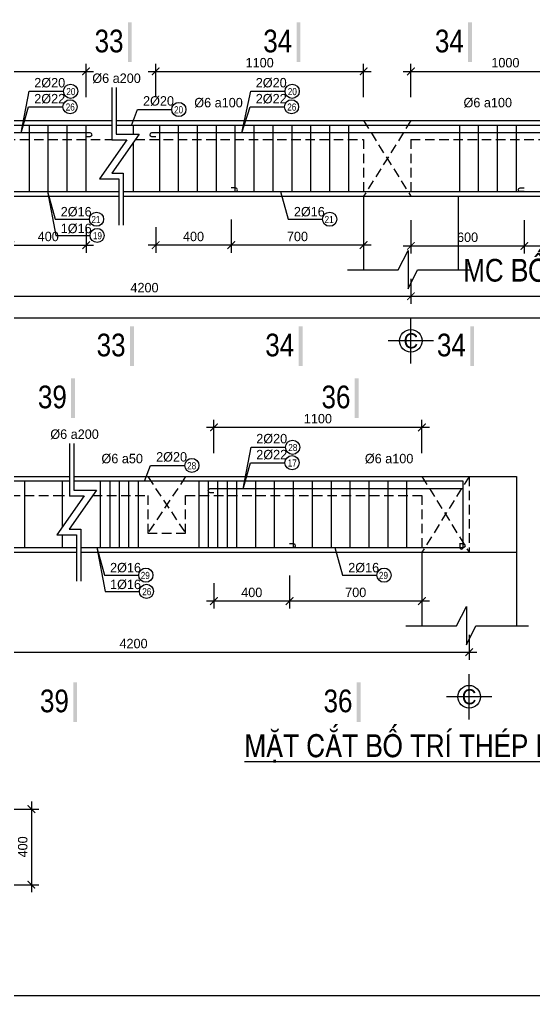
# Model space of a CAD drawing. Extents: x 394 to 4260, y -2056 to 747.
# Drawn here: x 3655 to 3791.2, y 153.2 to 411.4 of the extents above; entities that cross this region are included whole.
import ezdxf
from ezdxf.enums import TextEntityAlignment as Align

# ---------------------------------------------------------------- set-up
doc = ezdxf.new("R2010")
doc.units = 0
doc.header["$MEASUREMENT"] = 0
doc.linetypes.add('CENTER2', pattern=[1.125, 0.75, -0.125, 0.125, -0.125])
doc.linetypes.add('HIDDEN', pattern=[0.375, 0.25, -0.125])
doc.layers.get('0').update_dxf_attribs({"linetype": 'CONTINUOUS'})
doc.layers.get('DEFPOINTS').update_dxf_attribs({"linetype": 'CONTINUOUS'})
for name, color, linetype in [('cot', 8, 'CONTINUOUS'), ('DAI', 3, 'CONTINUOUS'), ('DIM', 1, 'CONTINUOUS'), ('DUT', 7, 'CENTER2'), ('MOTAAR', 1, 'CONTINUOUS'), ('TEXT', 7, 'CONTINUOUS'), ('THEP', 6, 'CONTINUOUS'), ('TU1', 9, 'CONTINUOUS'), ('TUONG', 7, 'CONTINUOUS')]:
    doc.layers.add(name, color=color, linetype=linetype)
doc.styles.add('DIM-NEW', font='VHELVCN.TTF')
doc.styles.add('style1', font='VGOUDYN.TTF')
doc.styles.add('T2', font='VTIMESN.TTF')
doc.dimstyles.new('TL20', dxfattribs={"dimtxt": 2.5, "dimasz": 2, "dimexe": 2, "dimexo": 2, "dimgap": 1, "dimtad": 1, "dimdec": 0, "dimlfac": 20, "dimzin": 0, "dimdsep": 46, "dimtxsty": 'T2', "dimblk": 'ARCHTICK', "dimcen": 2.5, "dimdle": 2, "dimclrd": 1, "dimclre": 1, "dimclrt": 2, "dimadec": 0, "dimazin": 0, "dimtfac": 1, "dimtdec": 0, "dimtix": 1, "dimtofl": 0, "dimtmove": 0, "dimatfit": 0, "dimldrblk": 'ARCHTICK', "dimfxl": 0, "dimtolj": 1, "dimtzin": 0, "dimlwd": -1, "dimlwe": -1, "dimarcsym": 0})

# ---------------------------------------------------------------- blocks, each defined once
blk = doc.blocks.new('_ARCHTICK')
at = {"color": 0, "linetype": 'ByBlock', "const_width": 0.15}
blk.add_lwpolyline([(-0.5, -0.5), (0.5, 0.5)], dxfattribs=at)
blk = doc.blocks.new('*D108')
at = {"layer": 'DEFPOINTS', "color": 0}
for p in [(3466.01, 342.09), (4217.7, 342.09), (3466.01, 332.39)]:
    blk.add_point(p, dxfattribs=at)
at = {"layer": 'TUONG', "color": 1}
for p, q in [((3466.01, 340.09), (3466.01, 330.39)), ((4217.7, 340.09), (4217.7, 330.39)), ((4219.7, 332.39), (3464.01, 332.39))]:
    blk.add_line(p, q, dxfattribs=at)
at = {"layer": 'TUONG', "color": 1, "xscale": 2, "yscale": 2, "zscale": 2, "rotation": 180}
blk.add_blockref('_ARCHTICK', (3466.01, 332.39), dxfattribs=at)
at = {"layer": 'TUONG', "color": 1, "xscale": 2, "yscale": 2, "zscale": 2}
blk.add_blockref('_ARCHTICK', (4217.7, 332.39), dxfattribs=at)
at = {"layer": 'TUONG', "color": 2, "insert": (3841.85, 334.67), "char_height": 2.5, "attachment_point": 5, "style": 'T2'}
blk.add_mtext('\\A1;20800', dxfattribs=at)
blk = doc.blocks.new('*D106')
at = {"layer": 'DEFPOINTS', "color": 0}
for p in [(3617.59, 346.56), (3758.51, 344.77), (3758.51, 338.16)]:
    blk.add_point(p, dxfattribs=at)
at = {"layer": 'TUONG', "color": 1}
for p, q in [((3617.59, 344.56), (3617.59, 336.16)), ((3758.51, 342.77), (3758.51, 336.16)), ((3615.59, 338.16), (3760.51, 338.16))]:
    blk.add_line(p, q, dxfattribs=at)
at = {"layer": 'TUONG', "color": 1, "xscale": 2, "yscale": 2, "zscale": 2, "rotation": 180}
blk.add_blockref('_ARCHTICK', (3617.59, 338.16), dxfattribs=at)
at = {"layer": 'TUONG', "color": 1, "xscale": 2, "yscale": 2, "zscale": 2}
blk.add_blockref('_ARCHTICK', (3758.51, 338.16), dxfattribs=at)
at = {"layer": 'TUONG', "color": 2, "insert": (3688.05, 340.44), "char_height": 2.5, "attachment_point": 5, "style": 'T2'}
blk.add_mtext('\\A1;4200', dxfattribs=at)
blk = doc.blocks.new('*D105')
at = {"layer": 'DEFPOINTS', "color": 0}
for p in [(3758.51, 344.77), (3928.04, 344.77), (3928.04, 338.16)]:
    blk.add_point(p, dxfattribs=at)
at = {"layer": 'TUONG', "color": 1}
for p, q in [((3758.51, 342.77), (3758.51, 336.16)), ((3928.04, 342.77), (3928.04, 336.16)), ((3756.51, 338.16), (3930.04, 338.16))]:
    blk.add_line(p, q, dxfattribs=at)
at = {"layer": 'TUONG', "color": 1, "xscale": 2, "yscale": 2, "zscale": 2, "rotation": 180}
blk.add_blockref('_ARCHTICK', (3758.51, 338.16), dxfattribs=at)
at = {"layer": 'TUONG', "color": 1, "xscale": 2, "yscale": 2, "zscale": 2}
blk.add_blockref('_ARCHTICK', (3928.04, 338.16), dxfattribs=at)
at = {"layer": 'TUONG', "color": 2, "insert": (3843.28, 340.44), "char_height": 2.5, "attachment_point": 5, "style": 'T2'}
blk.add_mtext('\\A1;4000', dxfattribs=at)
blk = doc.blocks.new('truc2')
at = {"layer": 'MOTAAR'}
for p, q in [((0, -15), (0, 0)), ((7.5, -7.5), (-7.5, -7.5))]:
    blk.add_line(p, q, dxfattribs=at)
blk.add_lwpolyline([(0, -3.5), (0, -1.84)], dxfattribs=at)
blk.add_circle((0, -7.5), 3.75, dxfattribs=at)
at = {"layer": 'TEXT', "style": 'T2'}
blk.add_attdef('1', text='', height=5, dxfattribs=at).set_placement((0, -7.5), align=Align.MIDDLE_CENTER)
blk = doc.blocks.new('*D100')
at = {"layer": 'DEFPOINTS', "color": 0}
for p in [(3672.59, 397.66), (3617.59, 388.85), (3672.59, 388.85)]:
    blk.add_point(p, dxfattribs=at)
at = {"layer": 'TUONG', "color": 1}
for p, q in [((3615.59, 397.66), (3674.59, 397.66)), ((3617.59, 390.85), (3617.59, 399.66)), ((3672.59, 390.85), (3672.59, 399.66))]:
    blk.add_line(p, q, dxfattribs=at)
at = {"layer": 'TUONG', "color": 1, "xscale": 2, "yscale": 2, "zscale": 2, "rotation": 180}
blk.add_blockref('_ARCHTICK', (3617.59, 397.66), dxfattribs=at)
at = {"layer": 'TUONG', "color": 1, "xscale": 2, "yscale": 2, "zscale": 2}
blk.add_blockref('_ARCHTICK', (3672.59, 397.66), dxfattribs=at)
at = {"layer": 'TUONG', "color": 2, "insert": (3645.09, 399.94), "char_height": 2.5, "attachment_point": 5, "style": 'T2'}
blk.add_mtext('\\A1;1100', dxfattribs=at)
blk = doc.blocks.new('*D99')
at = {"layer": 'DEFPOINTS', "color": 0}
for p in [(3808.51, 397.66), (3758.51, 388.85), (3808.51, 388.85)]:
    blk.add_point(p, dxfattribs=at)
at = {"layer": 'TUONG', "color": 1}
for p, q in [((3756.51, 397.66), (3810.51, 397.66)), ((3758.51, 390.85), (3758.51, 399.66)), ((3808.51, 390.85), (3808.51, 399.66))]:
    blk.add_line(p, q, dxfattribs=at)
at = {"layer": 'TUONG', "color": 1, "xscale": 2, "yscale": 2, "zscale": 2, "rotation": 180}
blk.add_blockref('_ARCHTICK', (3758.51, 397.66), dxfattribs=at)
at = {"layer": 'TUONG', "color": 1, "xscale": 2, "yscale": 2, "zscale": 2}
blk.add_blockref('_ARCHTICK', (3808.51, 397.66), dxfattribs=at)
at = {"layer": 'TUONG', "color": 2, "insert": (3783.51, 399.94), "char_height": 2.5, "attachment_point": 5, "style": 'T2'}
blk.add_mtext('\\A1;1000', dxfattribs=at)
blk = doc.blocks.new('*D98')
at = {"layer": 'DEFPOINTS', "color": 0}
for p in [(3746.01, 397.66), (3691.01, 388.85), (3746.01, 388.85)]:
    blk.add_point(p, dxfattribs=at)
at = {"layer": 'TUONG', "color": 1}
for p, q in [((3689.01, 397.66), (3748.01, 397.66)), ((3691.01, 390.85), (3691.01, 399.66)), ((3746.01, 390.85), (3746.01, 399.66))]:
    blk.add_line(p, q, dxfattribs=at)
at = {"layer": 'TUONG', "color": 1, "xscale": 2, "yscale": 2, "zscale": 2, "rotation": 180}
blk.add_blockref('_ARCHTICK', (3691.01, 397.66), dxfattribs=at)
at = {"layer": 'TUONG', "color": 1, "xscale": 2, "yscale": 2, "zscale": 2}
blk.add_blockref('_ARCHTICK', (3746.01, 397.66), dxfattribs=at)
at = {"layer": 'TUONG', "color": 2, "insert": (3718.51, 399.94), "char_height": 2.5, "attachment_point": 5, "style": 'T2'}
blk.add_mtext('\\A1;1100', dxfattribs=at)
blk = doc.blocks.new('*D126')
at = {"layer": 'DEFPOINTS', "color": 0}
for p in [(3596.38, 252.4), (3773.92, 250.62), (3773.92, 244.01)]:
    blk.add_point(p, dxfattribs=at)
at = {"layer": 'TUONG', "color": 1}
for p, q in [((3596.38, 250.4), (3596.38, 242.01)), ((3773.92, 248.62), (3773.92, 242.01)), ((3594.38, 244.01), (3775.92, 244.01))]:
    blk.add_line(p, q, dxfattribs=at)
at = {"layer": 'TUONG', "color": 1, "xscale": 2, "yscale": 2, "zscale": 2, "rotation": 180}
blk.add_blockref('_ARCHTICK', (3596.38, 244.01), dxfattribs=at)
at = {"layer": 'TUONG', "color": 1, "xscale": 2, "yscale": 2, "zscale": 2}
blk.add_blockref('_ARCHTICK', (3773.92, 244.01), dxfattribs=at)
at = {"layer": 'TUONG', "color": 2, "insert": (3685.15, 246.29), "char_height": 2.5, "attachment_point": 5, "style": 'T2'}
blk.add_mtext('\\A1;4200', dxfattribs=at)
blk = doc.blocks.new('*D118')
at = {"layer": 'DEFPOINTS', "color": 0}
for p in [(3761.42, 303.5), (3706.42, 294.69), (3761.42, 294.69)]:
    blk.add_point(p, dxfattribs=at)
at = {"layer": 'TUONG', "color": 1}
for p, q in [((3706.42, 296.69), (3706.42, 305.5)), ((3761.42, 296.69), (3761.42, 305.5)), ((3704.42, 303.5), (3763.42, 303.5))]:
    blk.add_line(p, q, dxfattribs=at)
at = {"layer": 'TUONG', "color": 1, "xscale": 2, "yscale": 2, "zscale": 2, "rotation": 180}
blk.add_blockref('_ARCHTICK', (3706.42, 303.5), dxfattribs=at)
at = {"layer": 'TUONG', "color": 1, "xscale": 2, "yscale": 2, "zscale": 2}
blk.add_blockref('_ARCHTICK', (3761.42, 303.5), dxfattribs=at)
at = {"layer": 'TUONG', "color": 2, "insert": (3733.92, 305.78), "char_height": 2.5, "attachment_point": 5, "style": 'T2'}
blk.add_mtext('\\A1;1100', dxfattribs=at)
blk = doc.blocks.new('*D136')
at = {"layer": 'cot', "color": 1}
for p, q in [((3658.13, 204.52), (3658.13, 180.52)), ((3650.57, 202.52), (3660.13, 202.52)), ((3644.72, 182.52), (3660.13, 182.52))]:
    blk.add_line(p, q, dxfattribs=at)
at = {"layer": 'DEFPOINTS', "color": 0}
for p in [(3648.57, 202.52), (3642.72, 182.52), (3658.13, 182.52)]:
    blk.add_point(p, dxfattribs=at)
at = {"layer": 'cot', "color": 1, "xscale": 2, "yscale": 2, "zscale": 2}
for p, rotation in [((3658.13, 202.52), 90), ((3658.13, 182.52), 270)]:
    blk.add_blockref('_ARCHTICK', p, dxfattribs=dict(at, rotation=rotation))
at = {"layer": 'cot', "color": 2, "lineweight": -2, "insert": (3655.85, 192.52), "char_height": 2.5, "attachment_point": 5, "rotation": 90, "style": 'T2'}
blk.add_mtext('\\A1;400', dxfattribs=at)
blk = doc.blocks.new('*D158')
at = {"layer": 'DEFPOINTS', "color": 0}
for p in [(3652.59, 358.48), (3672.59, 358.48), (3672.59, 351.69)]:
    blk.add_point(p, dxfattribs=at)
at = {"layer": 'TUONG', "color": 1}
for p, q in [((3652.59, 356.48), (3652.59, 349.69)), ((3672.59, 356.48), (3672.59, 349.69)), ((3650.59, 351.69), (3674.59, 351.69))]:
    blk.add_line(p, q, dxfattribs=at)
at = {"layer": 'TUONG', "color": 1, "xscale": 2, "yscale": 2, "zscale": 2, "rotation": 180}
blk.add_blockref('_ARCHTICK', (3652.59, 351.69), dxfattribs=at)
at = {"layer": 'TUONG', "color": 1, "xscale": 2, "yscale": 2, "zscale": 2}
blk.add_blockref('_ARCHTICK', (3672.59, 351.69), dxfattribs=at)
at = {"layer": 'TUONG', "color": 2, "insert": (3662.59, 353.97), "char_height": 2.5, "attachment_point": 5, "style": 'T2'}
blk.add_mtext('\\A1;400', dxfattribs=at)
blk = doc.blocks.new('*D161')
at = {"layer": 'DEFPOINTS', "color": 0}
for p in [(3711.01, 360.48), (3746.01, 360.48), (3711.01, 351.69)]:
    blk.add_point(p, dxfattribs=at)
at = {"layer": 'TUONG', "color": 1}
for p, q in [((3711.01, 358.48), (3711.01, 349.69)), ((3746.01, 358.48), (3746.01, 349.69)), ((3748.01, 351.69), (3709.01, 351.69))]:
    blk.add_line(p, q, dxfattribs=at)
at = {"layer": 'TUONG', "color": 1, "xscale": 2, "yscale": 2, "zscale": 2, "rotation": 180}
blk.add_blockref('_ARCHTICK', (3711.01, 351.69), dxfattribs=at)
at = {"layer": 'TUONG', "color": 1, "xscale": 2, "yscale": 2, "zscale": 2}
blk.add_blockref('_ARCHTICK', (3746.01, 351.69), dxfattribs=at)
at = {"layer": 'TUONG', "color": 2, "insert": (3728.51, 353.97), "char_height": 2.5, "attachment_point": 5, "style": 'T2'}
blk.add_mtext('\\A1;700', dxfattribs=at)
blk = doc.blocks.new('*D160')
at = {"layer": 'DEFPOINTS', "color": 0}
for p in [(3691.01, 358.48), (3711.01, 358.48), (3691.01, 351.69)]:
    blk.add_point(p, dxfattribs=at)
at = {"layer": 'TUONG', "color": 1}
for p, q in [((3691.01, 356.48), (3691.01, 349.69)), ((3711.01, 356.48), (3711.01, 349.69)), ((3713.01, 351.69), (3689.01, 351.69))]:
    blk.add_line(p, q, dxfattribs=at)
at = {"layer": 'TUONG', "color": 1, "xscale": 2, "yscale": 2, "zscale": 2, "rotation": 180}
blk.add_blockref('_ARCHTICK', (3691.01, 351.69), dxfattribs=at)
at = {"layer": 'TUONG', "color": 1, "xscale": 2, "yscale": 2, "zscale": 2}
blk.add_blockref('_ARCHTICK', (3711.01, 351.69), dxfattribs=at)
at = {"layer": 'TUONG', "color": 2, "insert": (3701.01, 353.97), "char_height": 2.5, "attachment_point": 5, "style": 'T2'}
blk.add_mtext('\\A1;400', dxfattribs=at)
blk = doc.blocks.new('*D162')
at = {"layer": 'DEFPOINTS', "color": 0}
for p in [(3788.51, 358.26), (3808.51, 358.26), (3808.51, 351.48)]:
    blk.add_point(p, dxfattribs=at)
at = {"layer": 'TUONG', "color": 1}
for p, q in [((3788.51, 356.26), (3788.51, 349.48)), ((3808.51, 356.26), (3808.51, 349.48)), ((3786.51, 351.48), (3810.51, 351.48))]:
    blk.add_line(p, q, dxfattribs=at)
at = {"layer": 'TUONG', "color": 1, "xscale": 2, "yscale": 2, "zscale": 2, "rotation": 180}
blk.add_blockref('_ARCHTICK', (3788.51, 351.48), dxfattribs=at)
at = {"layer": 'TUONG', "color": 1, "xscale": 2, "yscale": 2, "zscale": 2}
blk.add_blockref('_ARCHTICK', (3808.51, 351.48), dxfattribs=at)
at = {"layer": 'TUONG', "color": 2, "insert": (3798.51, 353.76), "char_height": 2.5, "attachment_point": 5, "style": 'T2'}
blk.add_mtext('\\A1;400', dxfattribs=at)
blk = doc.blocks.new('*D163')
at = {"layer": 'DEFPOINTS', "color": 0}
for p in [(3758.51, 360.26), (3788.51, 360.26), (3788.51, 351.48)]:
    blk.add_point(p, dxfattribs=at)
at = {"layer": 'TUONG', "color": 1}
for p, q in [((3758.51, 358.26), (3758.51, 349.48)), ((3788.51, 358.26), (3788.51, 349.48)), ((3756.51, 351.48), (3790.51, 351.48))]:
    blk.add_line(p, q, dxfattribs=at)
at = {"layer": 'TUONG', "color": 1, "xscale": 2, "yscale": 2, "zscale": 2, "rotation": 180}
blk.add_blockref('_ARCHTICK', (3758.51, 351.48), dxfattribs=at)
at = {"layer": 'TUONG', "color": 1, "xscale": 2, "yscale": 2, "zscale": 2}
blk.add_blockref('_ARCHTICK', (3788.51, 351.48), dxfattribs=at)
at = {"layer": 'TUONG', "color": 2, "insert": (3773.51, 353.77), "char_height": 2.5, "attachment_point": 5, "style": 'T2'}
blk.add_mtext('\\A1;600', dxfattribs=at)
blk = doc.blocks.new('*D181')
at = {"layer": 'DEFPOINTS', "color": 0}
for p in [(3706.42, 264.32), (3726.42, 264.32), (3706.42, 257.54)]:
    blk.add_point(p, dxfattribs=at)
at = {"layer": 'TUONG', "color": 1}
for p, q in [((3706.42, 262.32), (3706.42, 255.54)), ((3726.42, 262.32), (3726.42, 255.54)), ((3728.42, 257.54), (3704.42, 257.54))]:
    blk.add_line(p, q, dxfattribs=at)
at = {"layer": 'TUONG', "color": 1, "xscale": 2, "yscale": 2, "zscale": 2, "rotation": 180}
blk.add_blockref('_ARCHTICK', (3706.42, 257.54), dxfattribs=at)
at = {"layer": 'TUONG', "color": 1, "xscale": 2, "yscale": 2, "zscale": 2}
blk.add_blockref('_ARCHTICK', (3726.42, 257.54), dxfattribs=at)
at = {"layer": 'TUONG', "color": 2, "insert": (3716.42, 259.82), "char_height": 2.5, "attachment_point": 5, "style": 'T2'}
blk.add_mtext('\\A1;400', dxfattribs=at)
blk = doc.blocks.new('*D180')
at = {"layer": 'DEFPOINTS', "color": 0}
for p in [(3726.42, 266.32), (3761.42, 266.32), (3726.42, 257.54)]:
    blk.add_point(p, dxfattribs=at)
at = {"layer": 'TUONG', "color": 1}
for p, q in [((3726.42, 264.32), (3726.42, 255.54)), ((3761.42, 264.32), (3761.42, 255.54)), ((3763.42, 257.54), (3724.42, 257.54))]:
    blk.add_line(p, q, dxfattribs=at)
at = {"layer": 'TUONG', "color": 1, "xscale": 2, "yscale": 2, "zscale": 2, "rotation": 180}
blk.add_blockref('_ARCHTICK', (3726.42, 257.54), dxfattribs=at)
at = {"layer": 'TUONG', "color": 1, "xscale": 2, "yscale": 2, "zscale": 2}
blk.add_blockref('_ARCHTICK', (3761.42, 257.54), dxfattribs=at)
at = {"layer": 'TUONG', "color": 2, "insert": (3743.92, 259.82), "char_height": 2.5, "attachment_point": 5, "style": 'T2'}
blk.add_mtext('\\A1;700', dxfattribs=at)

msp = doc.modelspace()

# ---------------------------------------------------------------- linework, layer by layer
at = {"layer": 'DAI'}
for p, q in [((3657.601, 365.878), (3657.601, 383.378)), ((3662.601, 365.878), (3662.601, 383.378)), ((3667.601, 365.878), (3667.601, 383.378)), ((3672.601, 365.878), (3672.601, 383.378)), ((3685.135, 381.056), (3685.135, 383.378)), ((3692.069, 365.878), (3692.069, 383.378)), ((3697.069, 365.878), (3697.069, 383.378)), ((3702.069, 365.878), (3702.069, 383.378)), ((3707.069, 365.878), (3707.069, 383.378)), ((3712.069, 365.878), (3712.069, 383.378)), ((3717.069, 365.878), (3717.069, 383.378)), ((3722.069, 365.878), (3722.069, 383.378)), ((3727.069, 365.878), (3727.069, 383.378)), ((3732.069, 365.878), (3732.069, 383.378)), ((3737.069, 365.878), (3737.069, 383.378)), ((3742.069, 365.878), (3742.069, 383.378)), ((3771.432, 365.878), (3771.432, 383.378)), ((3776.432, 365.878), (3776.432, 383.378)), ((3781.432, 365.878), (3781.432, 383.378)), ((3786.432, 365.878), (3786.432, 383.378)), ((3685.135, 365.878), (3685.135, 378.933)), ((3656.389, 271.724), (3656.389, 289.224)), ((3666.389, 277.221), (3666.389, 289.224)), ((3676.437, 271.724), (3676.437, 289.224)), ((3678.937, 271.724), (3678.937, 289.224)), ((3681.437, 271.724), (3681.437, 289.224)), ((3683.937, 271.724), (3683.937, 289.224)), ((3686.437, 271.724), (3686.437, 289.224)), ((3702.48, 271.724), (3702.48, 289.224)), ((3704.98, 271.724), (3704.98, 289.224)), ((3707.48, 271.724), (3707.48, 289.224)), ((3709.98, 271.724), (3709.98, 289.224)), ((3712.48, 271.724), (3712.48, 289.224)), ((3717.48, 271.724), (3717.48, 289.224)), ((3722.48, 271.724), (3722.48, 289.224)), ((3727.48, 271.724), (3727.48, 289.224)), ((3732.48, 271.724), (3732.48, 289.224)), ((3737.48, 271.724), (3737.48, 289.224)), ((3742.48, 271.724), (3742.48, 289.224)), ((3747.48, 271.724), (3747.48, 289.224)), ((3752.48, 271.724), (3752.48, 289.224)), ((3757.48, 271.724), (3757.48, 289.224)), ((3666.389, 271.724), (3666.389, 275.066))]:
    msp.add_line(p, q, dxfattribs=at)
at = {"layer": 'DUT', "linetype": 'HIDDEN', "ltscale": 10}
for p, q in [((3746.012, 384.628), (3758.512, 364.628)), ((3758.512, 384.628), (3746.012, 364.628)), ((3758.512, 379.628), (3845.876, 379.628)), ((3698.923, 290.474), (3688.923, 275.474)), ((3688.923, 290.474), (3698.923, 275.474)), ((3761.423, 290.474), (3773.923, 270.474)), ((3773.923, 290.474), (3761.423, 270.474))]:
    msp.add_line(p, q, dxfattribs=at)
for points in [[(3546.036, 379.628), (3605.088, 379.628), (3605.088, 364.628), (3617.588, 364.628), (3617.588, 379.628), (3679.444, 379.628)], [(3685.619, 379.628), (3746.012, 379.628), (3746.012, 364.628), (3758.512, 364.628)], [(3758.512, 379.628), (3758.512, 364.628)], [(3773.923, 290.474), (3773.923, 270.474), (3773.923, 270.474)], [(3519.521, 285.474), (3583.875, 285.474), (3583.875, 270.474), (3596.375, 270.474), (3596.375, 285.474), (3664.407, 285.474)], [(3664.407, 285.474), (3668.178, 285.474)], [(3674.353, 285.474), (3688.923, 285.474)], [(3688.923, 285.474), (3688.923, 275.474), (3698.923, 275.474), (3698.923, 285.474)], [(3698.923, 285.474), (3761.423, 285.474), (3761.423, 270.474), (3773.923, 270.474)]]:
    msp.add_lwpolyline(points, dxfattribs=at)
at = {"layer": 'TEXT', "ltscale": 10}
msp.add_lwpolyline([(3420.367, 153.21), (4260.367, 153.21), (4260.367, 747.21), (3420.367, 747.21)], close=True, dxfattribs=at)
for points in [[(3683.646, 400.15), (3684.696, 400.15), (3683.646, 410.65), (3684.696, 410.65)], [(3728.257, 400.15), (3729.307, 400.15), (3728.257, 410.65), (3729.307, 410.65)], [(3773.661, 400.15), (3774.711, 400.15), (3773.661, 410.65), (3774.711, 410.65)], [(3684.186, 319.739), (3685.236, 319.739), (3684.186, 330.239), (3685.236, 330.239)], [(3728.796, 319.739), (3729.846, 319.739), (3728.796, 330.239), (3729.846, 330.239)], [(3774.201, 319.739), (3775.251, 319.739), (3774.201, 330.239), (3775.251, 330.239)], [(3668.649, 305.995), (3669.699, 305.995), (3668.649, 316.495), (3669.699, 316.495)], [(3743.668, 305.995), (3744.718, 305.995), (3743.668, 316.495), (3744.718, 316.495)], [(3669.188, 225.584), (3670.238, 225.584), (3669.188, 236.084), (3670.238, 236.084)], [(3744.208, 225.584), (3745.258, 225.584), (3744.208, 236.084), (3745.258, 236.084)]]:
    msp.add_trace(points, dxfattribs=at)
at = {"layer": 'THEP', "ltscale": 10}
for points in [[(3679.444, 383.378), (3541.008, 383.378)], [(3845.876, 383.378), (3680.591, 383.378)], [(3542.849, 365.878), (3681.286, 365.878)], [(3682.433, 365.878), (3847.718, 365.878)], [(3659.379, 289.224), (3514.492, 289.224)], [(3668.178, 289.224), (3659.379, 289.224)], [(3772.386, 289.224), (3669.325, 289.224)], [(3516.334, 271.724), (3661.22, 271.724)], [(3661.22, 271.724), (3670.019, 271.724)], [(3671.166, 271.724), (3772.386, 271.724)]]:
    msp.add_lwpolyline(points, dxfattribs=at)
for points in [[(3672.588, 380.441), (3673.715, 380.441, 1), (3673.715, 381.378), (3672.588, 381.378), (3606.338, 381.378), (3550.088, 381.378), (3548.96, 381.378, 1), (3548.96, 380.441), (3550.088, 380.441)], [(3808.512, 380.441), (3809.639, 380.441, 1), (3809.639, 381.378), (3808.512, 381.378), (3747.262, 381.378), (3691.012, 381.378), (3689.885, 381.378, 1), (3689.885, 380.441), (3691.012, 380.441)], [(3711.012, 365.878), (3712.139, 365.878, 1), (3712.139, 366.816), (3711.012, 366.816)], [(3788.512, 365.878), (3787.385, 365.878, -1), (3787.385, 366.816), (3788.512, 366.816)], [(3771.449, 272.872), (3771.449, 271.745, 1), (3772.386, 271.745), (3772.386, 289.263)], [(3772.386, 287.224), (3762.673, 287.224), (3706.423, 287.224), (3705.296, 287.224, 1), (3705.296, 286.286), (3706.423, 286.286)], [(3726.423, 271.724), (3727.55, 271.724, 1), (3727.55, 272.661), (3726.423, 272.661)], [(3771.338, 271.724), (3772.465, 271.724, 1), (3772.465, 272.661), (3771.338, 272.661)]]:
    msp.add_lwpolyline(points, format="xyb", dxfattribs=at)
at = {"layer": 'TU1', "lineweight": -2, "ltscale": 10}
for points in [[(3655.392, 381.378), (3657.563, 392.385), (3666.639, 392.385)], [(3713.839, 381.378), (3716.157, 392.385), (3725.232, 392.385)], [(3655.392, 381.378), (3657.408, 388.294), (3666.484, 388.294)], [(3684.568, 383.378), (3686.184, 387.567), (3695.259, 387.567)], [(3713.839, 381.378), (3716.002, 388.294), (3725.077, 388.294)], [(3662.37, 365.878), (3664.562, 354.258), (3673.637, 354.258)], [(3662.37, 365.878), (3664.406, 358.551), (3673.482, 358.551)], [(3724.043, 365.878), (3726.08, 358.551), (3735.155, 358.551)], [(3714.113, 287.224), (3716.285, 298.231), (3725.36, 298.231)], [(3688.023, 289.224), (3689.639, 293.413), (3698.714, 293.413)], [(3714.113, 287.224), (3716.13, 294.14), (3725.205, 294.14)], [(3675.421, 271.724), (3677.613, 260.103), (3686.688, 260.103)], [(3675.421, 271.724), (3677.458, 264.397), (3686.533, 264.397)], [(3738.426, 271.724), (3740.463, 264.397), (3749.538, 264.397)]]:
    msp.add_lwpolyline(points, dxfattribs=at)
at = {"layer": 'TU1', "ltscale": 10}
for centre in [(3668.514, 392.385), (3727.107, 392.385), (3668.359, 388.294), (3726.952, 388.294), (3697.134, 387.567), (3675.357, 358.551), (3737.03, 358.551), (3675.512, 354.258), (3727.235, 298.231), (3700.589, 293.413), (3727.08, 294.14), (3688.408, 264.397), (3751.413, 264.397), (3688.563, 260.103)]:
    msp.add_circle(centre, 1.875, dxfattribs=at)
at = {"layer": 'TUONG'}
for p, q in [((3541.008, 384.628), (3679.444, 384.628)), ((3680.591, 384.628), (3845.876, 384.628)), ((3758.512, 384.628), (3813.295, 384.628)), ((3630.088, 364.628), (3681.286, 364.628)), ((3682.433, 364.628), (3758.512, 364.628)), ((3746.012, 364.628), (3746.012, 345.18)), ((3758.512, 364.628), (3847.718, 364.628)), ((3771.012, 364.628), (3771.012, 345.18)), ((3514.492, 290.474), (3659.379, 290.474)), ((3659.379, 290.474), (3668.178, 290.474)), ((3669.325, 290.474), (3786.423, 290.474)), ((3786.423, 290.474), (3786.423, 251.025)), ((3608.875, 270.474), (3661.22, 270.474)), ((3661.22, 270.474), (3670.019, 270.474)), ((3671.166, 270.474), (3773.923, 270.474)), ((3761.423, 270.474), (3761.423, 251.025)), ((3773.923, 270.474), (3786.423, 270.474))]:
    msp.add_line(p, q, dxfattribs=at)
for points in [[(3679.444, 393.41), (3679.444, 379.556), (3683.36, 379.556), (3676.153, 369.22), (3681.286, 369.22), (3681.286, 356.967)], [(3680.591, 393.41), (3680.591, 381.056), (3686.615, 381.056), (3679.407, 370.72), (3682.433, 370.72), (3682.433, 356.967)], [(3741.751, 345.18), (3755.169, 345.18), (3757.824, 350.262), (3757.824, 340.097), (3760.258, 345.18), (3774.221, 345.18)], [(3668.178, 299.255), (3668.178, 285.401), (3672.093, 285.401), (3664.886, 275.066), (3670.019, 275.066), (3670.019, 262.812)], [(3669.325, 299.255), (3669.325, 286.901), (3675.348, 286.901), (3668.141, 276.566), (3671.166, 276.566), (3671.166, 262.812)], [(3757.162, 251.025), (3770.58, 251.025), (3773.235, 256.108), (3773.235, 245.943), (3775.669, 251.025), (3789.632, 251.025)]]:
    msp.add_lwpolyline(points, dxfattribs=at)

# ---------------------------------------------------------------- block references
at = {"layer": 'DIM', "ltscale": 10, "xscale": 0.8000000000000002, "yscale": 0.8000000000000002, "zscale": 0.8000000000000002}
for p in [(3758.512, 332.388), (3773.923, 238.234)]:
    msp.add_blockref('truc2', p, dxfattribs=at).add_auto_attribs({'1': 'C'})

# ---------------------------------------------------------------- texts
at = {"layer": 'TEXT', "ltscale": 10}
for s, height, style, p in [('33', 6, 'DIM-NEW', (3674.857, 402.691)), ('34', 6, 'DIM-NEW', (3719.467, 402.691)), ('34', 6, 'DIM-NEW', (3764.872, 402.691)), ('2%%25420', 2.5, 'style1', (3658.889, 393.416)), ('%%2546 a200', 2.5, 'style1', (3674.244, 394.598)), ('2%%25420', 2.5, 'style1', (3717.483, 393.416)), ('20', 1.875, 'DIM-NEW', (3667.369, 391.378)), ('20', 1.875, 'DIM-NEW', (3725.963, 391.378)), ('2%%25422', 2.5, 'style1', (3658.889, 389.189)), ('2%%25420', 2.5, 'style1', (3687.669, 388.599)), ('%%2546 a100', 2.5, 'style1', (3701.222, 388.146)), ('2%%25422', 2.5, 'style1', (3717.483, 389.189)), ('%%2546 a100', 2.5, 'style1', (3772.44, 388.146)), ('26', 1.875, 'DIM-NEW', (3667.214, 387.288)), ('20', 1.875, 'DIM-NEW', (3695.869, 386.561)), ('26', 1.875, 'DIM-NEW', (3725.808, 387.288)), ('2%%25416', 2.5, 'style1', (3665.887, 359.295)), ('2%%25416', 2.5, 'style1', (3727.561, 359.295)), ('21', 1.875, 'DIM-NEW', (3674.01, 357.545)), ('21', 1.875, 'DIM-NEW', (3735.683, 357.545)), ('1%%25416', 2.5, 'style1', (3665.887, 354.865)), ('19', 1.875, 'DIM-NEW', (3674.406, 353.251)), ('33', 6, 'DIM-NEW', (3675.396, 322.28)), ('34', 6, 'DIM-NEW', (3720.007, 322.28)), ('34', 6, 'DIM-NEW', (3765.411, 322.28)), ('39', 6, 'DIM-NEW', (3659.859, 308.537)), ('36', 6, 'DIM-NEW', (3734.878, 308.537)), ('%%2546 a200', 2.5, 'style1', (3663.139, 300.443)), ('2%%25420', 2.5, 'style1', (3717.611, 299.262)), ('2%%25420', 2.5, 'style1', (3691.125, 294.444)), ('2%%25422', 2.5, 'style1', (3717.611, 295.035)), ('28', 1.875, 'DIM-NEW', (3726.091, 297.224)), ('%%2546 a50', 2.5, 'style1', (3676.666, 293.991)), ('17', 1.875, 'DIM-NEW', (3725.936, 293.133)), ('%%2546 a100', 2.5, 'style1', (3746.34, 293.991)), ('28', 1.875, 'DIM-NEW', (3699.324, 292.406)), ('2%%25416', 2.5, 'style1', (3678.939, 265.141)), ('2%%25416', 2.5, 'style1', (3741.944, 265.141)), ('29', 1.875, 'DIM-NEW', (3687.061, 263.39)), ('29', 1.875, 'DIM-NEW', (3750.066, 263.39)), ('1%%25416', 2.5, 'style1', (3678.939, 260.711)), ('26', 1.875, 'DIM-NEW', (3687.458, 259.097)), ('39', 6, 'DIM-NEW', (3660.399, 228.126)), ('36', 6, 'DIM-NEW', (3735.418, 228.126))]:
    msp.add_text(s, height=height, dxfattribs=dict(at, style=style)).set_placement(p)
at = {"layer": 'TEXT', "style": 'DIM-NEW'}
for s, p in [('MC BOÁ TRÍ THEÙP DAÀM TRUÏC 4,8 TL:1/20', (3772.371, 342.052)), ('%%UMAËT CAÉT BOÁ TRÍ THEÙP DAÀM TRUÏC 5,6 TL:1/20', (3714.493, 216.289))]:
    msp.add_text(s, height=6, dxfattribs=at).set_placement(p)

# ---------------------------------------------------------------- dimensions: what is measured, and where the dimension line sits
at = {"layer": 'cot', "lineweight": -2, "ltscale": 10}
dim = msp.add_linear_dim(base=(3658.133, 182.519), p1=(3648.57, 202.519), p2=(3642.715, 182.519), angle=90, dimstyle='TL20', dxfattribs=at)
dim.commit()
dim.dimension.update_dxf_attribs({"geometry": '*D136', "text_midpoint": (3655.854, 192.519)})
at = {"layer": 'TUONG'}
for base, p1, p2, picture, middle in [((3672.588, 397.657), (3617.588, 388.848), (3672.588, 388.848), '*D100', (3645.088, 399.937)), ((3746.012, 397.657), (3691.012, 388.848), (3746.012, 388.848), '*D98', (3718.512, 399.937)), ((3808.512, 397.657), (3758.512, 388.848), (3808.512, 388.848), '*D99', (3783.512, 399.937)), ((3788.512, 351.478), (3758.512, 360.264), (3788.512, 360.264), '*D163', (3773.512, 353.772)), ((3672.588, 351.692), (3652.588, 358.479), (3672.588, 358.479), '*D158', (3662.588, 353.972)), ((3808.512, 351.478), (3788.512, 358.264), (3808.512, 358.264), '*D162', (3798.512, 353.757)), ((3761.423, 303.502), (3706.423, 294.693), (3761.423, 294.693), '*D118', (3733.923, 305.782))]:
    dim = msp.add_linear_dim(base=base, p1=p1, p2=p2, dimstyle='TL20', dxfattribs=at)
    dim.commit()
    dim.dimension.update_dxf_attribs({"geometry": picture, "text_midpoint": middle})
for base, p1, p2, picture, middle in [((3711.012, 351.692), (3746.012, 360.479), (3711.012, 360.479), '*D161', (3728.512, 353.972)), ((3691.012, 351.692), (3711.012, 358.479), (3691.012, 358.479), '*D160', (3701.012, 353.972)), ((3726.423, 257.538), (3761.423, 266.324), (3726.423, 266.324), '*D180', (3743.923, 259.818)), ((3706.423, 257.538), (3726.423, 264.324), (3706.423, 264.324), '*D181', (3716.423, 259.818))]:
    dim = msp.add_linear_dim(base=base, p1=p1, p2=p2, angle=180, dimstyle='TL20', dxfattribs=at)
    dim.commit()
    dim.dimension.update_dxf_attribs({"geometry": picture, "text_midpoint": middle})
for base, p1, p2, text, picture, middle in [((3758.512, 338.165), (3617.588, 346.557), (3758.512, 344.773), '4200', '*D106', (3688.05, 340.445)), ((3928.042, 338.165), (3758.512, 344.773), (3928.042, 344.773), '4000', '*D105', (3843.277, 340.445)), ((3773.923, 244.011), (3596.375, 252.402), (3773.923, 250.618), '4200', '*D126', (3685.149, 246.29))]:
    dim = msp.add_linear_dim(base=base, p1=p1, p2=p2, text=text, dimstyle='TL20', override={"dimtmove": 1}, dxfattribs=at)
    dim.commit()
    dim.dimension.update_dxf_attribs({"geometry": picture, "text_midpoint": middle})
dim = msp.add_linear_dim(base=(3466.009, 332.388), p1=(4217.699, 342.086), p2=(3466.009, 342.086), text='20800', dimstyle='TL20', dxfattribs=at)
dim.commit()
dim.dimension.update_dxf_attribs({"geometry": '*D108', "text_midpoint": (3841.854, 334.668)})

doc.saveas('drawing.dxf')
